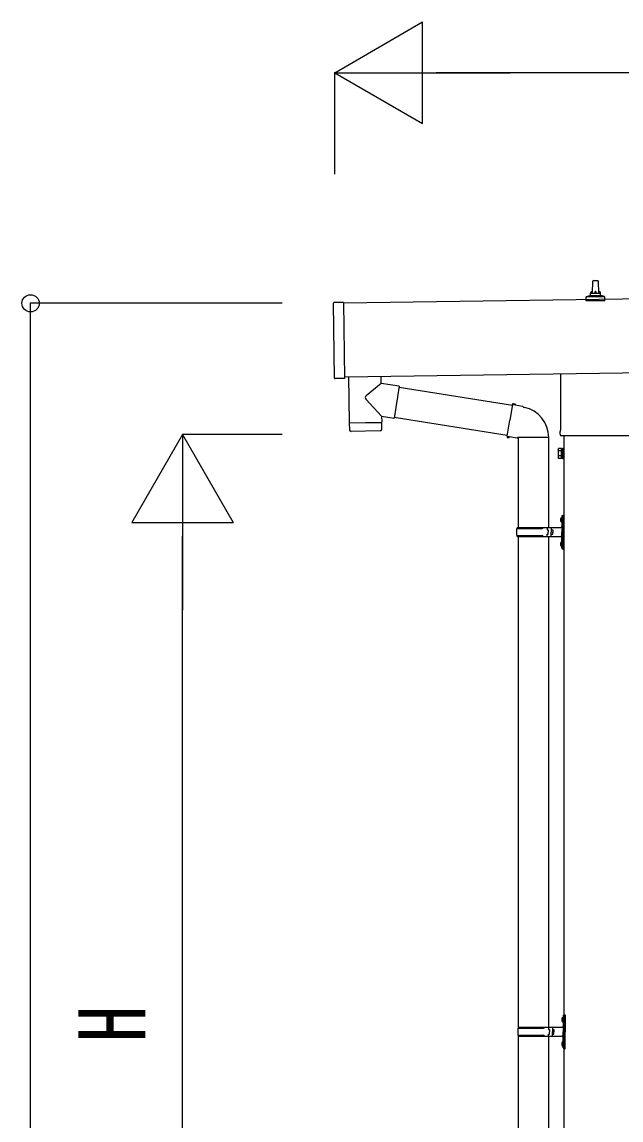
# Model space of a CAD drawing. Units: millimetres, scale not verified. Extents: x -16820 to 16820, y -11880 to 11880.
# Drawn here: x -9563 to -8381, y -4102 to -1936 of the extents above; entities that cross this region are included whole.
import ezdxf
from ezdxf.enums import TextEntityAlignment as Align

# ---------------------------------------------------------------- set-up
doc = ezdxf.new("R2010")
doc.units = ezdxf.units.MM
doc.header["$LTSCALE"] = 50
for name, color, linetype in [('0-5_YKK_13', 4, 'Continuous'), ('0-6_YKK_A1', 4, 'Continuous'), ('0-7_YKK_D', 6, 'Continuous')]:
    doc.layers.add(name, color=color, linetype=linetype)
doc.styles.add('ＭＳ ゴシック', font='')
doc.styles.get('ＭＳ ゴシック').set_extended_font_data('MS Gothic')

msp = doc.modelspace()

# ---------------------------------------------------------------- linework, layer by layer
at = {"layer": '0-5_YKK_13'}
for p, q in [((-8435.25, -2446.24), (-8426.71, -2446.24)), ((-8436.98, -2470.74), (-8436.25, -2447.21)), ((-8425.71, -2447.21), (-8424.98, -2470.74)), ((-8928.1, -2489.27), (-8947.09, -2489.54)), ((-8449.23, -2486.24), (-8449.23, -2478.53)), ((-8412.73, -2486.24), (-8449.23, -2486.24)), ((-8448.85, -2477.74), (-8413.11, -2477.74)), ((-8448.47, -2477.55), (-8441.74, -2475.92)), ((-8441.36, -2475.74), (-8420.6, -2475.74)), ((-8440.98, -2474.95), (-8440.98, -2470.74)), ((-8439.98, -2470.74), (-8421.98, -2470.74)), ((-8420.98, -2474.95), (-8420.98, -2470.74)), ((-8413.49, -2477.55), (-8420.22, -2475.92)), ((-8412.73, -2486.24), (-8412.73, -2478.53)), ((-8945.96, -2638.54), (-8948.08, -2490.55)), ((-8853.82, -2648.94), (-8854.03, -2634.64)), ((-8499.28, -2740.23), (-8499.28, -2629.58)), ((-8853.82, -2648.94), (-8883.59, -2673.18)), ((-8818.32, -2654.68), (-8853.82, -2648.94)), ((-8818.32, -2654.68), (-8828.49, -2717.57)), ((-8818.62, -2656.51), (-8594.85, -2692.14)), ((-8852.9, -2713.62), (-8883.77, -2680.51)), ((-8594.53, -2690.32), (-8600.06, -2721.68)), ((-8594.53, -2690.32), (-8593.39, -2688.34)), ((-8593.39, -2688.34), (-8589.82, -2688.96)), ((-8589.82, -2688.96), (-8589.41, -2691.31)), ((-8574.89, -2694.13), (-8573.21, -2695.76)), ((-8573.21, -2695.76), (-8571.09, -2696.21)), ((-8916.7, -2727.55), (-8916.29, -2740.6)), ((-8912.22, -2726.48), (-8912.19, -2727.48)), ((-8857.23, -2725.7), (-8857.23, -2726.7)), ((-8852.9, -2713.62), (-8828.49, -2717.57)), ((-8852.9, -2713.62), (-8852.73, -2725.63)), ((-8828.19, -2715.74), (-8605.27, -2751.23)), ((-8605.59, -2753.05), (-8600.06, -2721.68)), ((-8855.71, -2742.68), (-8913.25, -2743.5)), ((-8500.98, -2749), (-8500.98, -2743.5)), ((-8605.59, -2753.05), (-8605.19, -2755.3)), ((-8605.59, -2753.05), (-8600.44, -2753.87)), ((-8605.19, -2755.3), (-8601.63, -2755.93)), ((-8601.63, -2755.93), (-8600.44, -2753.87)), ((-8600.44, -2753.87), (-8585.83, -2756.18)), ((-8585.83, -2756.18), (-8583.63, -2755.2)), ((-8523.33, -2755.59), (-8584.51, -2755.59)), ((-8583.48, -2755.59), (-8583.48, -2933.01)), ((-8523.48, -2755.59), (-8523.48, -2933.01)), ((-8363.04, -2752.5), (-8498.92, -2752.5)), ((-8504.98, -2778.5), (-8504.22, -2777.19)), ((-8504.98, -2778.5), (-8504.98, -2795.5)), ((-8497.98, -2782.09), (-8504.22, -2782.09)), ((-8497.98, -2791.91), (-8504.22, -2791.91)), ((-8504.98, -2795.5), (-8504.22, -2796.81)), ((-8497.98, -2796.81), (-8504.22, -2796.81)), ((-8495.48, -2796.2), (-8497.98, -2796.2)), ((-8499.78, -2915.86), (-8497.74, -2916.86)), ((-8498.51, -2913.86), (-8497.88, -2913.86)), ((-8498.51, -2913.86), (-8498.51, -2922.16)), ((-8498.51, -2922.16), (-8497.88, -2922.16)), ((-8497.88, -2913.86), (-8497.88, -2922.16)), ((-8497.88, -2913.86), (-8497.48, -2914.26)), ((-8497.88, -2922.16), (-8497.48, -2921.76)), ((-8497.74, -2916.86), (-8497.12, -2918.01)), ((-8497.48, -2910.01), (-8494.48, -2908.51)), ((-8497.48, -2910.01), (-8497.48, -2942.01)), ((-8497.48, -2914.26), (-8497.48, -2921.76)), ((-8494.48, -2908.51), (-8494.48, -2942.01)), ((-8494.48, -2908.51), (-8493.48, -2908.51)), ((-8493.48, -2908.51), (-8493.48, -2942.01)), ((-8586.48, -2935.01), (-8536.15, -2935.01)), ((-8585.48, -2933.01), (-8499.48, -2933.01)), ((-8585.48, -2933.01), (-8585.48, -2935.01)), ((-8526.48, -2933.01), (-8526.48, -2937.51)), ((-8526.48, -2937.51), (-8524.48, -2937.51)), ((-8524.48, -2937.51), (-8524.48, -2942.01)), ((-8524.48, -2946.51), (-8524.48, -2942.01)), ((-8518.48, -2933.01), (-8518.48, -2942.01)), ((-8518.48, -2937.51), (-8515.48, -2937.51)), ((-8518.48, -2951.01), (-8518.48, -2942.01)), ((-8515.48, -2937.51), (-8515.48, -2942.01)), ((-8515.48, -2946.51), (-8515.48, -2942.01)), ((-8497.48, -2974.01), (-8497.48, -2942.01)), ((-8494.48, -2975.51), (-8494.48, -2942.01)), ((-8493.48, -2975.51), (-8493.48, -2942.01)), ((-8586.48, -2949.01), (-8536.15, -2949.01)), ((-8585.48, -2951.01), (-8585.48, -2949.01)), ((-8585.48, -2951.01), (-8499.48, -2951.01)), ((-8583.48, -2951.01), (-8583.48, -3918.5)), ((-8526.48, -2951.01), (-8526.48, -2946.51)), ((-8526.48, -2946.51), (-8524.48, -2946.51)), ((-8523.48, -2951.01), (-8523.48, -3918.5)), ((-8518.48, -2946.51), (-8515.48, -2946.51)), ((-8499.78, -2963.86), (-8497.74, -2964.86)), ((-8498.51, -2961.86), (-8497.88, -2961.86)), ((-8498.51, -2961.86), (-8498.51, -2970.16)), ((-8497.88, -2961.86), (-8497.88, -2970.16)), ((-8497.88, -2961.86), (-8497.48, -2962.26)), ((-8497.74, -2964.86), (-8497.12, -2966.01)), ((-8497.48, -2962.26), (-8497.48, -2969.76)), ((-8498.51, -2970.16), (-8497.88, -2970.16)), ((-8497.88, -2970.16), (-8497.48, -2969.76)), ((-8497.48, -2974.01), (-8494.48, -2975.51)), ((-8494.48, -2975.51), (-8493.48, -2975.51)), ((-8494.98, -3895.5), (-8491.98, -3894)), ((-8494.98, -3895.5), (-8494.98, -3927.5)), ((-8491.98, -3894), (-8491.98, -3927.5)), ((-8491.98, -3894), (-8490.98, -3894)), ((-8490.98, -3894), (-8490.98, -3927.5)), ((-8582.98, -3918.5), (-8496.98, -3918.5)), ((-8582.98, -3918.5), (-8582.98, -3920.5)), ((-8523.98, -3918.5), (-8523.98, -3923)), ((-8515.98, -3918.5), (-8515.98, -3927.5)), ((-8497.28, -3901.35), (-8495.24, -3902.35)), ((-8496.01, -3899.35), (-8495.38, -3899.35)), ((-8496.01, -3899.35), (-8496.01, -3907.65)), ((-8496.01, -3907.65), (-8495.38, -3907.65)), ((-8495.38, -3899.35), (-8495.38, -3907.65)), ((-8495.38, -3899.35), (-8494.98, -3899.75)), ((-8495.38, -3907.65), (-8494.98, -3907.25)), ((-8495.24, -3902.35), (-8494.62, -3903.5)), ((-8494.98, -3899.75), (-8494.98, -3907.25)), ((-8583.98, -3920.5), (-8533.65, -3920.5)), ((-8583.98, -3934.5), (-8533.65, -3934.5)), ((-8583.48, -3936.49), (-8583.48, -4841)), ((-8582.98, -3936.5), (-8582.98, -3934.5)), ((-8582.98, -3936.5), (-8496.98, -3936.5)), ((-8523.98, -3923), (-8521.98, -3923)), ((-8523.98, -3936.5), (-8523.98, -3932)), ((-8523.98, -3932), (-8521.98, -3932)), ((-8523.48, -3936.49), (-8523.48, -4841)), ((-8521.98, -3923), (-8521.98, -3927.5)), ((-8521.98, -3932), (-8521.98, -3927.5)), ((-8515.98, -3923), (-8512.98, -3923)), ((-8515.98, -3936.5), (-8515.98, -3927.5)), ((-8515.98, -3932), (-8512.98, -3932)), ((-8512.98, -3923), (-8512.98, -3927.5)), ((-8512.98, -3932), (-8512.98, -3927.5)), ((-8494.98, -3959.5), (-8494.98, -3927.5)), ((-8491.98, -3961), (-8491.98, -3927.5)), ((-8490.98, -3961), (-8490.98, -3927.5)), ((-8497.28, -3949.35), (-8495.24, -3950.35)), ((-8496.01, -3947.35), (-8495.38, -3947.35)), ((-8496.01, -3947.35), (-8496.01, -3955.65)), ((-8496.01, -3955.65), (-8495.38, -3955.65)), ((-8495.38, -3947.35), (-8495.38, -3955.65)), ((-8495.38, -3947.35), (-8494.98, -3947.75)), ((-8495.38, -3955.65), (-8494.98, -3955.25)), ((-8495.24, -3950.35), (-8494.62, -3951.5)), ((-8494.98, -3947.75), (-8494.98, -3955.25)), ((-8494.98, -3959.5), (-8491.98, -3961)), ((-8491.98, -3961), (-8490.98, -3961))]:
    msp.add_line(p, q, dxfattribs=at)
for points in [[(-8928.1, -2489.27), (-8925.95, -2639.25), (-8944.95, -2639.52)], [(-8918.02, -2635.56), (-8916.72, -2726.55), (-8852.73, -2725.63)], [(-8594.53, -2690.32), (-8589.41, -2691.31), (-8574.89, -2694.13)], [(-8852.75, -2739.69), (-8852.71, -2726.63), (-8916.7, -2727.55)], [(-8497.98, -2796.81), (-8497.98, -2777.19), (-8504.22, -2777.19)], [(-8497.98, -2796.2), (-8497.98, -2777.8), (-8495.48, -2777.8)], [(-8499.78, -2920.16), (-8497.74, -2919.16), (-8497.12, -2918.01)], [(-8499.78, -2968.16), (-8497.74, -2967.16), (-8497.12, -2966.01)], [(-8497.28, -3905.65), (-8495.24, -3904.65), (-8494.62, -3903.5)], [(-8497.28, -3953.65), (-8495.24, -3952.65), (-8494.62, -3951.5)]]:
    msp.add_lwpolyline(points, dxfattribs=at)
msp.add_lwpolyline([(-8495.48, -2797.5), (-8495.48, -2776.5), (-8493.48, -2776.5), (-8493.48, -2797.5)], close=True, dxfattribs=at)
for centre, radius, start, end in [((-8435.25, -2447.24), 1, 90, 178.60509), ((-8426.71, -2447.24), 1, 1.39491, 90), ((-8436.89, -2471.37), 4.13, 90, 171.17633), ((-8427.65, -2470.74), 4.83, 133.60282, 180), ((-8434.31, -2470.74), 4.83, 0, 46.39718), ((-8425.06, -2471.37), 4.13, 8.82367, 90), ((-8947.08, -2490.54), 1, 90.81845, 180.81845), ((-8448.23, -2478.53), 1, 103.62699, 180), ((-8441.98, -2474.95), 1, 283.62699, 0), ((-8439.98, -2471.74), 1, 90, 180), ((-8421.98, -2471.74), 1, 0, 90), ((-8419.98, -2474.95), 1, 180, 256.37301), ((-8413.73, -2478.53), 1, 0, 76.37301), ((-8944.96, -2638.52), 1, 180.81845, 270.81845), ((-8880.28, -2676.93), 5, 131.47396, 225.79244), ((-8583.63, -2755.2), 60.3, 359.62495, 78), ((-8913.29, -2740.5), 3, 181.81845, 270.86677), ((-8855.75, -2739.68), 3, 270.81845, 359.81845), ((-8496.98, -2743.5), 4, 125.09963, 180), ((-8496.98, -2749), 4, 180, 194.47751), ((-8496.98, -2749), 4, 194.47751, 241.04498), ((-8488.74, -2787), 16.24, 162.41205, 197.58795), ((-8500.63, -2779.64), 4.34, 145.61575, 214.38425), ((-8500.63, -2794.36), 4.34, 145.61575, 214.38425), ((-8494.18, -2918.01), 6, 136.21765, 223.78235), ((-8537.73, -2942.01), 49.25, 171.82876, 180.00002), ((-8537.73, -2942.01), 49.25, 180.00002, 188.17127), ((-8536.15, -2933.01), 2, 270, 359.99998), ((-8499.48, -2931.01), 2, 270, 359.99998), ((-8536.15, -2951.01), 2, 0.00005, 90.00004), ((-8494.18, -2966.01), 6, 136.21765, 223.78235), ((-8499.48, -2953.01), 2, 0.00005, 90.00004), ((-8533.65, -3918.5), 2, 270, 359.99998), ((-8491.68, -3903.5), 6, 136.21765, 223.78235), ((-8496.98, -3916.5), 2, 270, 359.99998), ((-8535.23, -3927.5), 49.25, 171.82876, 180.00002), ((-8535.23, -3927.5), 49.25, 180.00002, 188.17127), ((-8533.65, -3936.5), 2, 0.00005, 90.00004), ((-8496.98, -3938.5), 2, 0.00005, 90.00004), ((-8491.68, -3951.5), 6, 136.21765, 223.78235)]:
    msp.add_arc(centre, radius, start, end, dxfattribs=at)
at = {"layer": '0-6_YKK_A1'}
for p, q in [((-3541.04, -2413.73), (-8928.08, -2490.66)), ((-8926.01, -2635.67), (-3538.97, -2558.71)), ((-8493.48, -2752.5), (-8493.48, -5550))]:
    msp.add_line(p, q, dxfattribs=at)
at = {"layer": '0-7_YKK_D'}
for p, q in [((-8945.57, -2036.18), (-8772.37, -1936.18)), ((-8772.37, -2136.18), (-8772.37, -1936.18)), ((-8945.57, -2236.18), (-8945.57, -2035.18)), ((-8945.57, -2036.18), (-8772.37, -2136.18)), ((-8945.57, -2036.18), (-8599.16, -2036.18)), ((1675.45, -2036.18), (-8745.57, -2036.18)), ((-9049.5, -2490.99), (-9546.57, -2490.99)), ((-9545.57, -5050), (-9545.57, -2490.99)), ((-9245.57, -2750), (-9345.57, -2923.21)), ((-9049.5, -2750), (-9246.57, -2750)), ((-9245.57, -2750), (-9145.57, -2923.21)), ((-9245.57, -2750), (-9245.57, -3096.41)), ((-9345.57, -2923.21), (-9145.57, -2923.21)), ((-9245.57, -4850), (-9245.57, -2950))]:
    msp.add_line(p, q, dxfattribs=at)
msp.add_circle((-9545.57, -2490.99), 17, dxfattribs=at)

# ---------------------------------------------------------------- texts
at = {"layer": '0-7_YKK_D', "style": 'ＭＳ ゴシック', "width": 0.8}
msp.add_text('H', height=132, rotation=90, dxfattribs=at).set_placement((-9279.57, -3948), align=Align.BOTTOM_LEFT)

doc.saveas('drawing.dxf')
